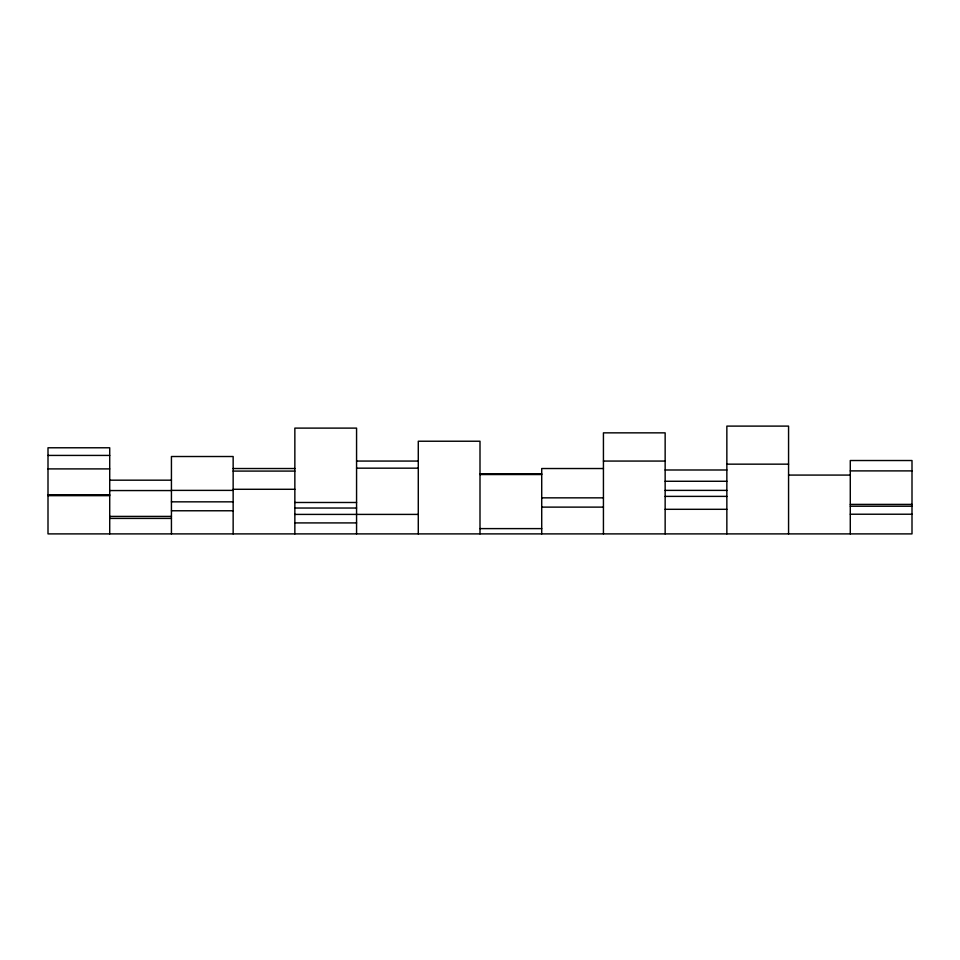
<?xml version="1.0" encoding="UTF-8"?>
<svg xmlns="http://www.w3.org/2000/svg" width="960" height="960" viewBox="0 0 960 960"><rect width="100%" height="100%" fill="white"/><g stroke="black" fill="none" stroke-linecap="round" stroke-linejoin="round"><path stroke-width="1.44" d="M48 455.424L109.716 455.424M356.568 461.064L418.284 461.064M603.432 461.064L665.148 461.064M726.852 464.16L788.568 464.16M356.568 468.168L418.284 468.168M233.148 468.528L294.852 468.528M603.432 468.528L541.716 468.528L541.716 533.892M48 468.9L109.716 468.9M665.148 469.992L726.852 469.992M850.284 470.892L912 470.892M233.148 471.084L294.852 471.084M480 473.808L541.716 473.808M480 474.54L541.716 474.54M788.568 475.08L850.284 475.08M109.716 480.18L171.432 480.18M665.148 481.272L726.852 481.272M233.148 489.288L294.852 489.288M171.432 490.38L233.148 490.38M665.148 490.38L726.852 490.38M109.716 490.56L171.432 490.56M48 494.748L109.716 494.748M48 495.66L109.716 495.66M665.148 496.38L726.852 496.38M541.716 497.844L603.432 497.844M171.432 501.84L233.148 501.84M294.852 502.488L356.568 502.488M850.284 504.396L912 504.396M850.284 506.22L912 506.22M541.716 507.12L603.432 507.12M294.852 508.032L356.568 508.032M665.148 509.304L726.852 509.304M171.432 510.768L233.148 510.768M850.284 514.224L912 514.224M294.852 514.404L418.284 514.404M109.716 516.408L171.432 516.408M109.716 518.412L171.432 518.412M294.852 522.912L356.568 522.912M480 528.612L541.716 528.612M850.284 533.892L850.284 460.524L912 460.524L912 533.892L48 533.892L48 447.78L109.716 447.78L109.716 533.892M788.568 533.892L788.568 426.108L726.852 426.108L726.852 533.892M665.148 533.892L665.148 432.852L603.432 432.852L603.432 533.892M480 533.892L480 441.228L418.284 441.228L418.284 533.892M356.568 533.892L356.568 428.112L294.852 428.112L294.852 533.892M233.148 533.892L233.148 456.516L171.432 456.516L171.432 533.892"/></g></svg>
